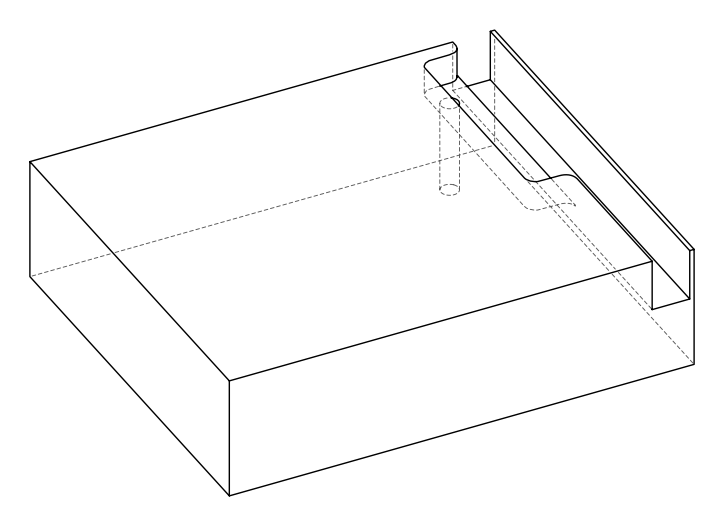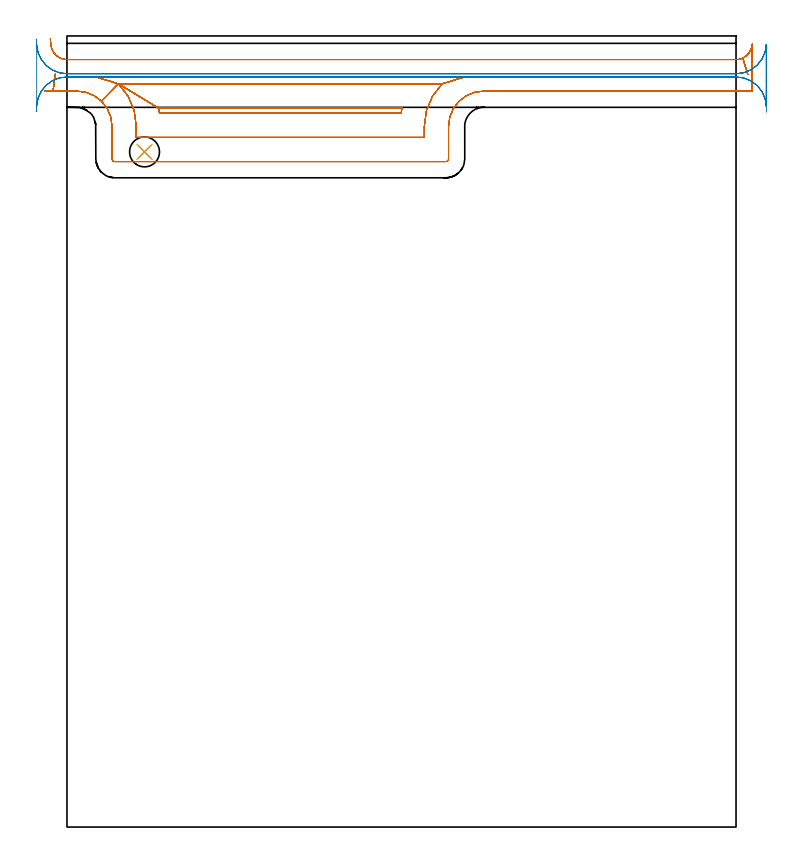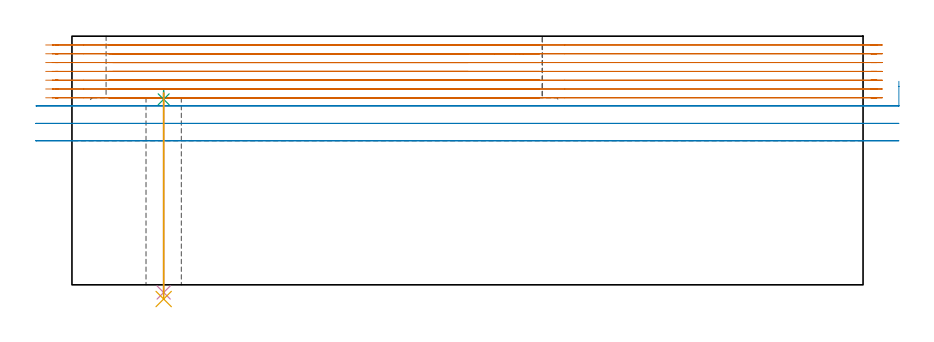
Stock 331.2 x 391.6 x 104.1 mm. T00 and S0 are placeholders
(PLAN: 5 operations, 4 tool changes, 27.3 min)
(1 MILL_OPEN_POCKET | POCKET_OPEN | UGT0201_008 | Follow Part, ap 4, ae 75% | 21.63 min | 434512 mm3)
(2 MILL_RECTANGULAR_SLOT | SLOT_RECTANGULAR | UGT0201_018 | Follow Part, ap 7.5, ae 75% | 4.98 min | 188466 mm3)
(3 SPOT_DRILL | STEP1HOLE | NXT0321_9005460120000 | 0.04 min | 10 mm3)
(4 DRILL_THROUGH_HOLE_INTO_CENTER | STEP1HOLE | NXT0301_065 | 0.34 min | 5403 mm3)
(5 DRILL_TO_ENLARGE_THROUGH_HOLE | STEP1HOLE | UGT0301_279 | 0.35 min | 8036 mm3)
(TOOL UGT0201_008 | End Mill 16 mm | D16 FL32 Z4)
(TOOL UGT0201_018 | End mill 30 mm | D30 FL50 Z4)
(TOOL NXT0321_9005460120000 | NC Spot Drill, 142deg, 12mm, Carbide, Uncoated | D12 PA142 FL30 Z2)
(TOOL NXT0301_065 | Carbide Drill 9.4mm [860.1-0940-075A1-MM 2214] | D9.4 PA140 FL98 Z2)
(TOOL UGT0301_279 | Twist Drill 14.8 mm | D14.8 PA118 FL114 Z2)
(OP 1 MILL_OPEN_POCKET)
G17 G21 G94 G90
T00 M6
G54
G17 G0 G90 X-11. Y364.3 S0 M3
G43 Z114.1 H0
Z100.414
G94 G1 X-8. F250.
X-6.903 F500.
X-5.782 Y372.638
X-6.903 Y364.3
X4.9
G2 X17.077 Y359.329 R17.4
G1 X25.476 Y367.9
X15.397 Y370.993
X25.476 Y367.9
X45.31 Y355.9
G2 X45.787 Y353.4 R41.4
G1 X165.413
G2 X165.89 Y355.9 R41.4
G1 X45.31
X25.476 Y367.9
G2 X34.3 Y346.9 R29.4
G1 Y341.4
X176.9
Y346.9
G2 X185.724 Y367.9 R29.4
G1 X195.803 Y370.993
X185.724 Y367.9
X25.476
X17.077 Y359.329
G2 X22.3 Y346.9 R17.4
G1 Y330.8
G3 X23.7 Y329.4 R1.4
G1 X187.5
G3 X188.9 Y330.8 R1.4
G1 Y346.9
G2 X206.3 Y364.3 R17.4
G1 X339.2
Y387.5
X339.19
G2 X334.552 Y380.636 R8.
G1 X336.982 Y372.638
X334.552 Y380.636
G2 X331.2 Y379.9 R8.
G1 X0.
G2 X-7.97 Y387.208 R8.
G1 X-8.23 Y390.197 F250.
G0 X-11. Y364.3 Z96.728
G1 X-8.
X-6.903 F500.
X-5.782 Y372.638
X-6.903 Y364.3
X4.9
G2 X17.077 Y359.329 R17.4
G1 X25.476 Y367.9
X15.397 Y370.993
X25.476 Y367.9
X45.31 Y355.9
G2 X45.787 Y353.4 R41.4
G1 X165.413
G2 X165.89 Y355.9 R41.4
G1 X45.31
X25.476 Y367.9
G2 X34.3 Y346.9 R29.4
G1 Y341.4
X176.9
Y346.9
G2 X185.724 Y367.9 R29.4
G1 X195.803 Y370.993
X185.724 Y367.9
X25.476
X17.077 Y359.329
G2 X22.3 Y346.9 R17.4
G1 Y330.8
G3 X23.7 Y329.4 R1.4
G1 X187.5
G3 X188.9 Y330.8 R1.4
G1 Y346.9
G2 X206.3 Y364.3 R17.4
G1 X339.2
Y387.5
X339.19
G2 X334.552 Y380.636 R8.
G1 X336.982 Y372.638
X334.552 Y380.636
G2 X331.2 Y379.9 R8.
G1 X0.
G2 X-7.97 Y387.208 R8.
G1 X-8.23 Y390.197 F250.
G0 X-11. Y364.3 Z93.043
G1 X-8.
X-6.903 F500.
X-5.782 Y372.638
X-6.903 Y364.3
X4.9
G2 X17.077 Y359.329 R17.4
G1 X25.476 Y367.9
X15.397 Y370.993
X25.476 Y367.9
X45.31 Y355.9
G2 X45.787 Y353.4 R41.4
G1 X165.413
G2 X165.89 Y355.9 R41.4
G1 X45.31
X25.476 Y367.9
G2 X34.3 Y346.9 R29.4
G1 Y341.4
X176.9
Y346.9
G2 X185.724 Y367.9 R29.4
G1 X195.803 Y370.993
X185.724 Y367.9
X25.476
X17.077 Y359.329
G2 X22.3 Y346.9 R17.4
G1 Y330.8
G3 X23.7 Y329.4 R1.4
G1 X187.5
G3 X188.9 Y330.8 R1.4
G1 Y346.9
G2 X206.3 Y364.3 R17.4
G1 X339.2
Y387.5
X339.19
G2 X334.552 Y380.636 R8.
G1 X336.982 Y372.638
X334.552 Y380.636
G2 X331.2 Y379.9 R8.
G1 X0.
G2 X-7.97 Y387.208 R8.
G1 X-8.23 Y390.197 F250.
G0 X-11. Y364.3 Z89.357
G1 X-8.
X-6.903 F500.
X-5.782 Y372.638
X-6.903 Y364.3
X4.9
G2 X17.077 Y359.329 R17.4
G1 X25.476 Y367.9
X15.397 Y370.993
X25.476 Y367.9
X45.31 Y355.9
G2 X45.787 Y353.4 R41.4
G1 X165.413
G2 X165.89 Y355.9 R41.4
G1 X45.31
X25.476 Y367.9
G2 X34.3 Y346.9 R29.4
G1 Y341.4
X176.9
Y346.9
G2 X185.724 Y367.9 R29.4
G1 X195.803 Y370.993
X185.724 Y367.9
X25.476
X17.077 Y359.329
G2 X22.3 Y346.9 R17.4
G1 Y330.8
G3 X23.7 Y329.4 R1.4
G1 X187.5
G3 X188.9 Y330.8 R1.4
G1 Y346.9
G2 X206.3 Y364.3 R17.4
G1 X339.2
Y387.5
X339.19
G2 X334.552 Y380.636 R8.
G1 X336.982 Y372.638
X334.552 Y380.636
G2 X331.2 Y379.9 R8.
G1 X0.
G2 X-7.97 Y387.208 R8.
G1 X-8.23 Y390.197 F250.
G0 X-11. Y364.3 Z85.671
G1 X-8.
X-6.903 F500.
X-5.782 Y372.638
X-6.903 Y364.3
X4.9
G2 X17.077 Y359.329 R17.4
G1 X25.476 Y367.9
X15.397 Y370.993
X25.476 Y367.9
X45.31 Y355.9
G2 X45.787 Y353.4 R41.4
G1 X165.413
G2 X165.89 Y355.9 R41.4
G1 X45.31
X25.476 Y367.9
G2 X34.3 Y346.9 R29.4
G1 Y341.4
X176.9
Y346.9
G2 X185.724 Y367.9 R29.4
G1 X195.803 Y370.993
X185.724 Y367.9
X25.476
X17.077 Y359.329
G2 X22.3 Y346.9 R17.4
G1 Y330.8
G3 X23.7 Y329.4 R1.4
G1 X187.5
G3 X188.9 Y330.8 R1.4
G1 Y346.9
G2 X206.3 Y364.3 R17.4
G1 X339.2
Y387.5
X339.19
G2 X334.552 Y380.636 R8.
G1 X336.982 Y372.638
X334.552 Y380.636
G2 X331.2 Y379.9 R8.
G1 X0.
G2 X-7.97 Y387.208 R8.
G1 X-8.23 Y390.197 F250.
G0 X-11. Y364.3 Z81.986
G1 X-8.
X-6.903 F500.
X-5.782 Y372.638
X-6.903 Y364.3
X4.9
G2 X17.077 Y359.329 R17.4
G1 X25.476 Y367.9
X15.397 Y370.993
X25.476 Y367.9
X45.31 Y355.9
G2 X45.787 Y353.4 R41.4
G1 X165.413
G2 X165.89 Y355.9 R41.4
G1 X45.31
X25.476 Y367.9
G2 X34.3 Y346.9 R29.4
G1 Y341.4
X176.9
Y346.9
G2 X185.724 Y367.9 R29.4
G1 X195.803 Y370.993
X185.724 Y367.9
X25.476
X17.077 Y359.329
G2 X22.3 Y346.9 R17.4
G1 Y330.8
G3 X23.7 Y329.4 R1.4
G1 X187.5
G3 X188.9 Y330.8 R1.4
G1 Y346.9
G2 X206.3 Y364.3 R17.4
G1 X339.2
Y387.5
X339.19
G2 X334.552 Y380.636 R8.
G1 X336.982 Y372.638
X334.552 Y380.636
G2 X331.2 Y379.9 R8.
G1 X0.
G2 X-7.97 Y387.208 R8.
G1 X-8.23 Y390.197 F250.
G0 X-11. Y364.3 Z78.3
G1 X-8.
X-6.903 F500.
X-5.782 Y372.638
X-6.903 Y364.3
X4.9
G2 X17.077 Y359.329 R17.4
G1 X25.476 Y367.9
X15.397 Y370.993
X25.476 Y367.9
X45.31 Y355.9
G2 X45.787 Y353.4 R41.4
G1 X165.413
G2 X165.89 Y355.9 R41.4
G1 X45.31
X25.476 Y367.9
G2 X34.3 Y346.9 R29.4
G1 Y341.4
X176.9
Y346.9
G2 X185.724 Y367.9 R29.4
G1 X195.803 Y370.993
X185.724 Y367.9
X25.476
X17.077 Y359.329
G2 X22.3 Y346.9 R17.4
G1 Y330.8
G3 X23.7 Y329.4 R1.4
G1 X187.5
G3 X188.9 Y330.8 R1.4
G1 Y346.9
G2 X206.3 Y364.3 R17.4
G1 X339.2
Y387.5
X339.19
G2 X334.552 Y380.636 R8.
G1 X336.982 Y372.638
X334.552 Y380.636
G2 X331.2 Y379.9 R8.
G1 X0.
G2 X-7.97 Y387.208 R8.
G1 X-8.23 Y390.197 F250.
G0 Z114.1
M5
M2
(OP 2 MILL_RECTANGULAR_SLOT)
G17 G21 G94 G90
T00 M6
G54
G17 G0 G90 X346.2 Y364.753 S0 M3
G43 Z114.1 H0
Z85.2
G94 G1 Y356.848 Z83.082 F250.
X346.19 Z83.079
X346.2 Z83.076
Y387.352 Z74.903
X346.19 Z74.9
G2 X331.2 Y372.9 R15. F500.
G1 X0.
G2 X-14.97 Y386.952 R15.
G1 X-15.
Y357.248
X-14.97
G2 X0. Y371.3 R15.
G1 X331.2
G2 X346.19 Y356.848 R15.
G1 X346.3 Y353.85 F250.
G0 Z114.1
X-15.16 Y354.254
Z67.6
G1 X-14.97 Y357.248
G2 X0. Y371.3 R15. F500.
G1 X331.2
G2 X346.19 Y356.848 R15.
G1 Y387.352
G2 X331.2 Y372.9 R15.
G1 X0.
G2 X-14.97 Y386.952 R15.
G1 X-15.16 Y389.946 F250.
G0 Y354.254 Z60.3
G1 X-14.97 Y357.248
G2 X0. Y371.3 R15. F500.
G1 X331.2
G2 X346.19 Y356.848 R15.
G1 Y387.352
G2 X331.2 Y372.9 R15.
G1 X0.
G2 X-14.97 Y386.952 R15.
G1 X-15.16 Y389.946 F250.
G0 Z114.1
M5
M2
(OP 3 SPOT_DRILL)
G17 G21 G94 G90
T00 M6
G54
G17 G0 G90 X38.4 Y334.2 S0 M3
G43 Z114.1 H0
G94 G81 G98 Z77.663 F250. R81.3
G80
M5
M2
(OP 4 DRILL_THROUGH_HOLE_INTO_CENTER)
G17 G21 G94 G90
T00 M6
G54
G17 G0 G90 X38.4 Y334.2 S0 M3
G43 Z114.1 H1
G94 G73 G98 Z-3.211 F250. Q9.057 R80.3
G80
M5
M2
(OP 5 DRILL_TO_ENLARGE_THROUGH_HOLE)
G17 G21 G94 G90
T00 M6
G54
G17 G0 G90 X38.4 Y334.2 S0 M3
G43 Z114.1 H0
G94 G73 G98 Z-5.946 F250. Q14.041 R80.3
G80
M5
M2
